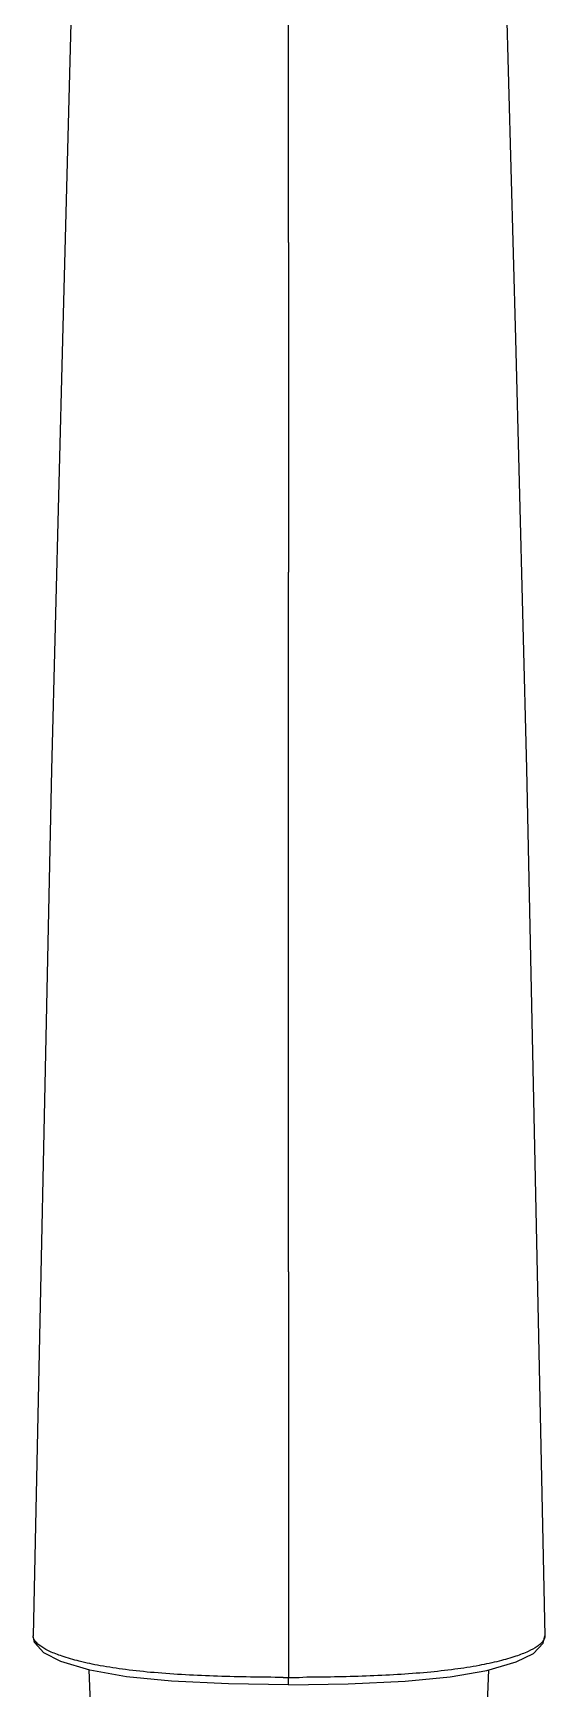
# Model space of a CAD drawing. Extents: x 912 to 2041, y 618 to 1444.
# Drawn here: x 1375.6 to 1405, y 957.9 to 1052.8 of the extents above; entities that cross this region are included whole.
import ezdxf

# ---------------------------------------------------------------- set-up
doc = ezdxf.new("R2010")
doc.units = 0
doc.header["$LTSCALE"] = 10
doc.header["$MEASUREMENT"] = 0
doc.layers.get('0').update_dxf_attribs({"linetype": 'CONTINUOUS'})
doc.layers.add('1_1', color=7, linetype='CONTINUOUS')

msp = doc.modelspace()

# ---------------------------------------------------------------- linework, layer by layer
at = {"color": 7, "linetype": 'Continuous'}
for p, q in [((1378.967, 956.136), (1378.864, 958.991)), ((1401.659, 956.136), (1401.763, 958.995))]:
    msp.add_line(p, q, dxfattribs=at)
at = {"layer": '1_1', "color": 7, "linetype": 'Continuous'}
for p, q in [((1377.871, 1055.404), (1377.326, 1035.21)), ((1402.738, 1055.408), (1403.292, 1035.272)), ((1377.326, 1035.21), (1376.705, 1010.572)), ((1403.292, 1035.272), (1403.92, 1010.623)), ((1376.705, 1010.572), (1375.65, 960.952)), ((1403.92, 1010.623), (1404.978, 960.95)), ((1383.576, 958.35), (1381.002, 958.607)), ((1396.97, 958.343), (1399.547, 958.596))]:
    msp.add_line(p, q, dxfattribs=at)
at = {"layer": '1_1', "color": 9, "linetype": 'Continuous'}
for p, q in [((1390.283, 1002.416), (1390.288, 1021.887)), ((1375.65, 960.952), (1375.65, 960.952)), ((1404.978, 960.95), (1404.978, 960.946)), ((1390.279, 958.155), (1390.279, 958.147))]:
    msp.add_line(p, q, dxfattribs=at)
at = {"layer": '1_1', "color": 7, "linetype": 'Continuous'}
for points in [[(1381.002, 958.607), (1378.9, 958.98), (1377.244, 959.469), (1376.265, 959.967), (1375.729, 960.571), (1375.65, 960.952)], [(1399.547, 958.596), (1401.657, 958.964), (1403.331, 959.449), (1404.328, 959.942), (1404.882, 960.536), (1404.978, 960.946)], [(1390.279, 958.147), (1386.839, 958.194), (1383.576, 958.35)], [(1390.279, 958.147), (1393.709, 958.191), (1396.97, 958.343)]]:
    msp.add_lwpolyline(points, dxfattribs=at)
at = {"layer": '1_1', "color": 9, "linetype": 'Continuous'}
for centre, radius, start, end in [((1390.342, 1101.493), 142.926, 269.85527, 269.97414), ((1390.346, 1098.975), 140.407, 269.97239, 270.30745)]:
    msp.add_arc(centre, radius, start, end, dxfattribs=at)
for points, knots in [([(1390.291, 1040.776), (1390.291, 1042.149), (1390.291, 1047.631), (1390.291, 1053.114), (1390.29, 1057.224)], [0, 0, 0, 0, 0.250304, 1, 1, 1, 1]), ([(1390.291, 1040.776), (1390.291, 1039.183), (1390.29, 1032.887), (1390.289, 1026.591), (1390.288, 1021.887)], [0, 0, 0, 0, 0.253, 1, 1, 1, 1]), ([(1390.28, 981.798), (1390.28, 983.513), (1390.281, 990.386), (1390.282, 997.258), (1390.283, 1002.416)], [0, 0, 0, 0, 0.249537, 1, 1, 1, 1]), ([(1390.28, 981.798), (1390.279, 979.848), (1390.279, 972.104), (1390.278, 964.361), (1390.278, 958.567)], [0, 0, 0, 0, 0.25187, 1, 1, 1, 1]), ([(1377.306, 959.781), (1377.066, 959.862), (1376.732, 959.989), (1376.327, 960.193), (1375.957, 960.419), (1375.649, 960.704), (1375.65, 960.952)], [0, 0, 0, 0, 0.36222, 0.513034, 0.644738, 1, 1, 1, 1]), ([(1404.978, 960.946), (1404.977, 960.894), (1404.954, 960.785), (1404.863, 960.63), (1404.72, 960.48), (1404.447, 960.269), (1403.976, 960.02), (1403.555, 959.86), (1403.316, 959.779)], [0, 0, 0, 0, 0.072822, 0.154531, 0.250833, 0.363675, 0.642616, 1, 1, 1, 1]), ([(1389.981, 958.568), (1388.729, 958.571), (1386.859, 958.599), (1384.395, 958.705), (1382.634, 958.824), (1381.005, 958.992), (1379.57, 959.21), (1378.355, 959.466), (1377.63, 959.671), (1377.306, 959.781)], [0, 0, 0, 0, 0.294058, 0.439101, 0.579073, 0.708441, 0.823349, 0.919678, 1, 1, 1, 1]), ([(1403.316, 959.779), (1403.002, 959.672), (1402.303, 959.474), (1401.135, 959.225), (1399.759, 959.01), (1398.198, 958.84), (1396.502, 958.719), (1394.122, 958.608), (1392.311, 958.576), (1391.099, 958.569)], [0, 0, 0, 0, 0.080663, 0.176741, 0.29081, 0.419663, 0.559107, 0.704742, 1, 1, 1, 1]), ([(1390.279, 958.147), (1390.278, 958.147), (1390.28, 958.151), (1390.278, 958.155), (1390.279, 958.166), (1390.278, 958.186), (1390.278, 958.222), (1390.278, 958.274), (1390.278, 958.339), (1390.278, 958.438), (1390.278, 958.515), (1390.278, 958.567)], [0, 0, 0, 0, 0.004221, 0.017347, 0.040021, 0.072388, 0.165077, 0.292948, 0.45001, 0.626542, 1, 1, 1, 1])]:
    msp.add_open_spline(points, degree=3, knots=knots, dxfattribs=at)

doc.saveas('drawing.dxf')
